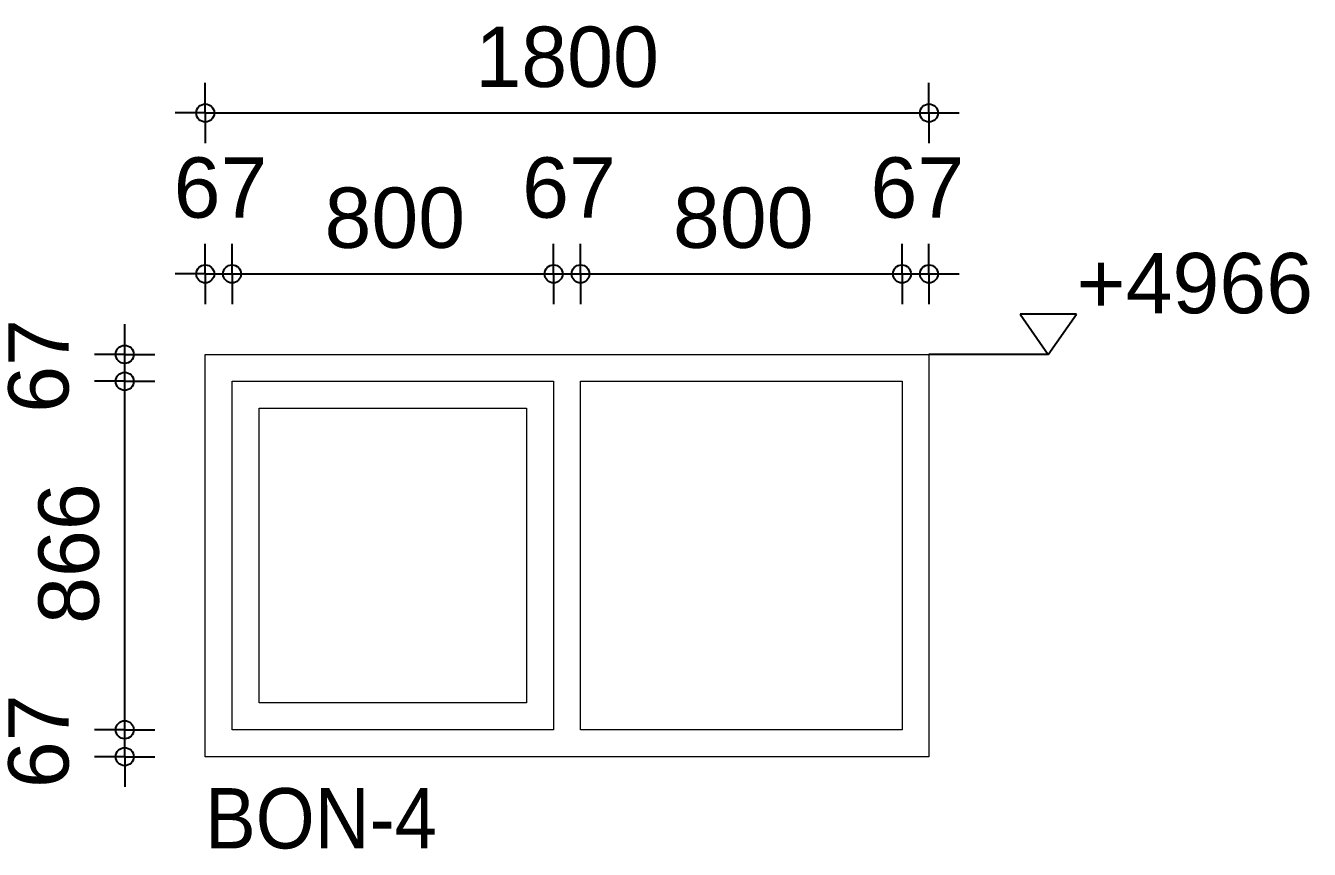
# Model space of a CAD drawing. Header units: millimetres. Extents: x -245 to 49755, y -245 to 41806.
# Drawn here: x 34017 to 35613, y 31921 to 32944 of the extents above; entities that cross this region are included whole.
import ezdxf

# ---------------------------------------------------------------- set-up
doc = ezdxf.new("R2010")
doc.units = ezdxf.units.MM
doc.layers.add('Standard', color=7, linetype='Continuous', lineweight=25)
doc.styles.add('ARIAL', font='arial.ttf')

msp = doc.modelspace()

# ---------------------------------------------------------------- linework, layer by layer
at = {"layer": 'Standard', "color": 7, "linetype": 'Continuous', "lineweight": -3}
for p, q in [((34240, 32835.8), (34240, 32873.3)), ((35140, 32835.8), (35140, 32873.3)), ((34240, 32835.8), (34202.5, 32835.8)), ((34240, 32835.8), (34240, 32798.3)), ((34240, 32835.8), (34512.2, 32835.8)), ((34512.2, 32835.8), (35140, 32835.8)), ((35140, 32835.8), (35177.5, 32835.8)), ((35140, 32835.8), (35140, 32798.3)), ((34240, 32635.8), (34240, 32673.3)), ((34273.5, 32635.8), (34273.5, 32673.3)), ((34673.2, 32635.8), (34673.2, 32673.3)), ((34706.7, 32635.8), (34706.7, 32673.3)), ((35106.5, 32635.8), (35106.5, 32673.3)), ((35140, 32635.8), (35140, 32673.3)), ((34240, 32635.8), (34202.5, 32635.8)), ((34240, 32635.8), (34240, 32598.3)), ((34240, 32635.8), (34273.5, 32635.8)), ((34273.5, 32635.8), (34273.5, 32598.3)), ((34273.5, 32635.8), (34324.7, 32635.8)), ((34324.7, 32635.8), (34673.2, 32635.8)), ((34673.2, 32635.8), (34673.2, 32598.3)), ((34673.2, 32635.8), (34706.7, 32635.8)), ((34706.7, 32635.8), (34706.7, 32598.3)), ((34706.7, 32635.8), (34757.9, 32635.8)), ((34757.9, 32635.8), (35106.5, 32635.8)), ((35106.5, 32635.8), (35106.5, 32598.3)), ((35106.5, 32635.8), (35140, 32635.8)), ((35140, 32635.8), (35177.5, 32635.8)), ((35140, 32635.8), (35140, 32598.3)), ((35323.4, 32585.8), (35253.4, 32585.8)), ((35253.4, 32585.8), (35288.4, 32535.8)), ((35288.4, 32535.8), (35323.4, 32585.8)), ((34140, 32535.8), (34140, 32573.3)), ((34140, 32535.8), (34102.5, 32535.8)), ((34140, 32535.8), (34177.5, 32535.8)), ((34140, 32502.3), (34140, 32535.8)), ((35274.6, 32535.8), (35140, 32535.8)), ((35288.4, 32535.8), (35274.6, 32535.8)), ((34140, 32502.3), (34102.5, 32502.3)), ((34140, 32502.3), (34177.5, 32502.3)), ((34140, 32069.3), (34140, 32502.3)), ((34140, 32069.3), (34102.5, 32069.3)), ((34140, 32069.3), (34177.5, 32069.3)), ((34140, 32035.8), (34140, 32069.3)), ((34140, 32035.8), (34102.5, 32035.8)), ((34140, 32035.8), (34140, 31998.3)), ((34140, 32035.8), (34177.5, 32035.8))]:
    msp.add_line(p, q, dxfattribs=at)
at = {"layer": 'Standard', "color": 7, "linetype": 'Continuous', "lineweight": 18}
for p, q in [((34240, 32535.8), (35140, 32535.8)), ((34240, 32035.8), (34240, 32535.8)), ((35140, 32535.8), (35140, 32035.8)), ((35140, 32035.8), (34240, 32035.8))]:
    msp.add_line(p, q, dxfattribs=at)
at = {"layer": 'Standard', "color": 51, "linetype": 'Continuous', "lineweight": 18}
for p, q in [((34273.5, 32502.3), (34673.2, 32502.3)), ((34273.5, 32069.3), (34273.5, 32502.3)), ((34673.2, 32502.3), (34673.2, 32069.3)), ((34706.7, 32069.3), (34706.7, 32502.3)), ((34706.7, 32502.3), (35106.5, 32502.3)), ((35106.5, 32502.3), (35106.5, 32069.3)), ((34307, 32468.8), (34639.7, 32468.8)), ((34307, 32102.8), (34307, 32468.8)), ((34639.7, 32468.8), (34639.7, 32102.8)), ((34639.7, 32102.8), (34307, 32102.8)), ((34673.2, 32069.3), (34273.5, 32069.3)), ((35106.5, 32069.3), (34706.7, 32069.3))]:
    msp.add_line(p, q, dxfattribs=at)
at = {"layer": 'Standard', "color": 7, "linetype": 'Continuous', "lineweight": -3}
for centre in [(34240, 32835.8), (35140, 32835.8), (34240, 32635.8), (34273.5, 32635.8), (34673.2, 32635.8), (34706.7, 32635.8), (35106.5, 32635.8), (35140, 32635.8), (34140, 32535.8), (34140, 32502.3), (34140, 32069.3), (34140, 32035.8)]:
    msp.add_circle(centre, 11.2, dxfattribs=at)

# ---------------------------------------------------------------- texts
at = {"layer": 'Standard', "color": 7, "linetype": 'Continuous', "lineweight": -3, "char_height": 75, "attachment_point": 7, "style": 'ARIAL'}
for s, insert, width in [('\\W0.98;1800', (34575.9, 32867.1), 271.765), ('\\W1.00;67', (34200.8, 32704.6), 154.992), ('\\W1.00;67', (34634.1, 32704.6), 154.992), ('\\W1.00;67', (35067.3, 32704.6), 154.992), ('\\W1.00;800', (34388.4, 32667.1), 213.862), ('\\W1.00;800', (34821.7, 32667.1), 213.862), ('\\W1.00;+4966', (35323.4, 32585.8), 333.903)]:
    msp.add_mtext(s, dxfattribs=dict(at, insert=insert, width=width))
at = {"layer": 'Standard', "color": 7, "linetype": 'Continuous', "lineweight": -3, "char_height": 75, "attachment_point": 7, "rotation": 90, "style": 'ARIAL'}
for s, insert, width in [('\\W1.00;67', (34071.2, 32463.2), 154.992), ('\\W1.00;866', (34108.7, 32200.8), 213.862), ('\\W1.00;67', (34071.2, 31996.7), 154.992)]:
    msp.add_mtext(s, dxfattribs=dict(at, insert=insert, width=width))
at = {"layer": 'Standard', "color": 7, "linetype": 'Continuous', "lineweight": 18, "insert": (34240, 31920.7), "char_height": 75, "width": 323.217, "attachment_point": 7, "style": 'ARIAL'}
msp.add_mtext('\\W0.90;BON-4', dxfattribs=at)

doc.saveas('drawing.dxf')
